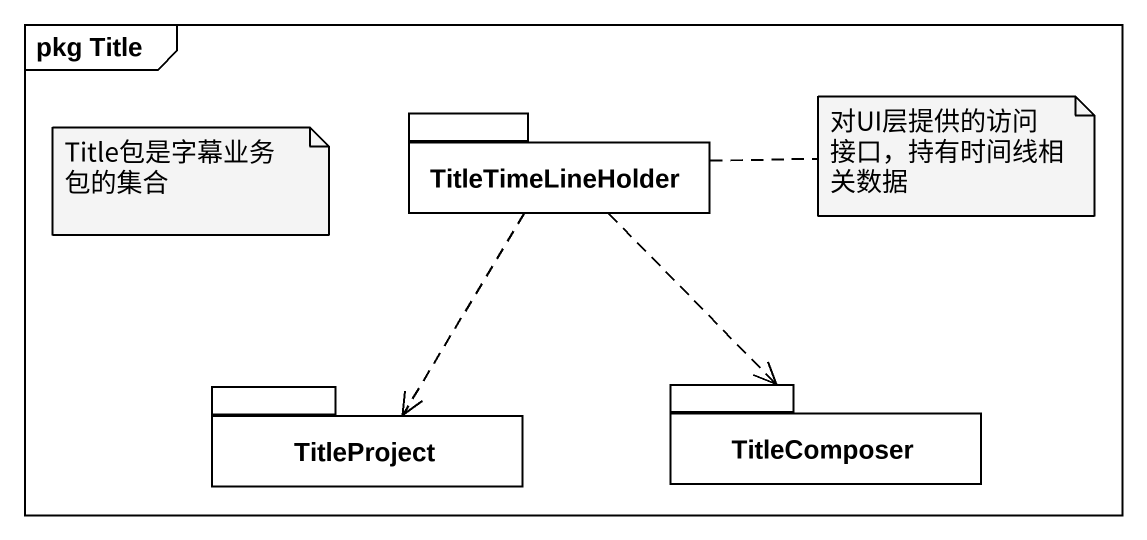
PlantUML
@startuml
mainframe pkg Title
package TitleTimeLineHolder {
}
package TitleProject {
}
package TitleComposer {
}
TitleTimeLineHolder ..> TitleProject
TitleTimeLineHolder ..> TitleComposer
note as N1
  Title包是字幕业务包的集合
end note
note right of TitleTimeLineHolder : 对UI层提供的访问接口，持有时间线相关数据
@enduml
